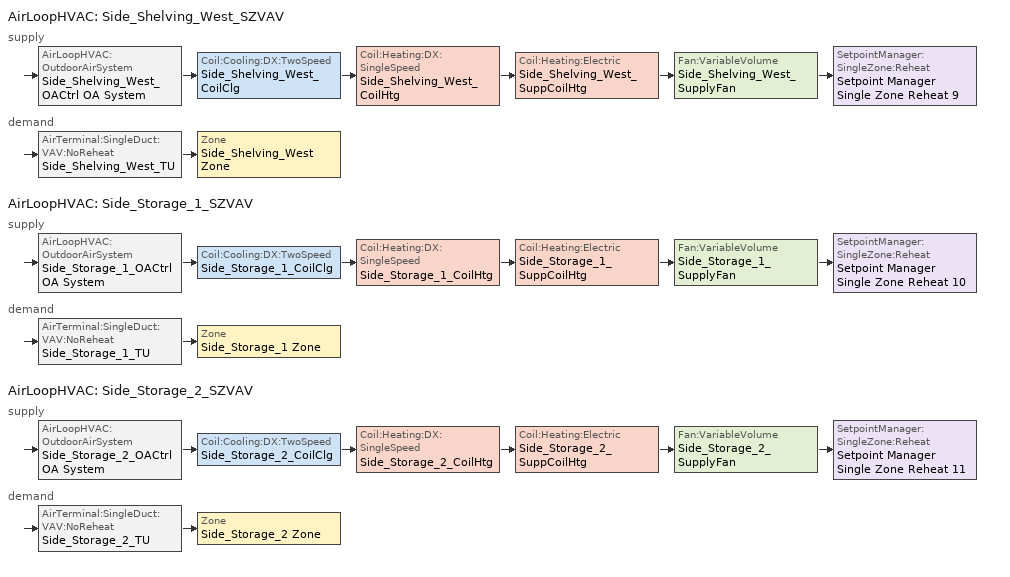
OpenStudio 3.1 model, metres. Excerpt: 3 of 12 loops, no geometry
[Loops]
AirLoopHVAC 'Side_Shelving_West_SZVAV'
 supply: AirLoopHVAC:OutdoorAirSystem 'Side_Shelving_West_OACtrl OA System' > Coil:Cooling:DX:TwoSpeed 'Side_Shelving_West_CoilClg' > Coil:Heating:DX:SingleSpeed 'Side_Shelving_West_CoilHtg' > Coil:Heating:Electric 'Side_Shelving_West_SuppCoilHtg' > Fan:VariableVolume 'Side_Shelving_West_SupplyFan' > SetpointManager:SingleZone:Reheat 'Setpoint Manager Single Zone Reheat 9'
 demand: AirTerminal:SingleDuct:VAV:NoReheat 'Side_Shelving_West_TU' > Zone 'Side_Shelving_West Zone'
AirLoopHVAC 'Side_Storage_1_SZVAV'
 supply: AirLoopHVAC:OutdoorAirSystem 'Side_Storage_1_OACtrl OA System' > Coil:Cooling:DX:TwoSpeed 'Side_Storage_1_CoilClg' > Coil:Heating:DX:SingleSpeed 'Side_Storage_1_CoilHtg' > Coil:Heating:Electric 'Side_Storage_1_SuppCoilHtg' > Fan:VariableVolume 'Side_Storage_1_SupplyFan' > SetpointManager:SingleZone:Reheat 'Setpoint Manager Single Zone Reheat 10'
 demand: AirTerminal:SingleDuct:VAV:NoReheat 'Side_Storage_1_TU' > Zone 'Side_Storage_1 Zone'
AirLoopHVAC 'Side_Storage_2_SZVAV'
 supply: AirLoopHVAC:OutdoorAirSystem 'Side_Storage_2_OACtrl OA System' > Coil:Cooling:DX:TwoSpeed 'Side_Storage_2_CoilClg' > Coil:Heating:DX:SingleSpeed 'Side_Storage_2_CoilHtg' > Coil:Heating:Electric 'Side_Storage_2_SuppCoilHtg' > Fan:VariableVolume 'Side_Storage_2_SupplyFan' > SetpointManager:SingleZone:Reheat 'Setpoint Manager Single Zone Reheat 11'
 demand: AirTerminal:SingleDuct:VAV:NoReheat 'Side_Storage_2_TU' > Zone 'Side_Storage_2 Zone'
[Sizing:Zone] Zone Cooling Design Supply Air Temperature Input Method=TemperatureDifference; Zone Cooling Design Supply Air Temperature {C}=14; Zone Cooling Design Supply Air Temperature Difference {deltaC}=11.1111; Zone Heating Design Supply Air Temperature Input Method=TemperatureDifference; Zone Heating Design Supply Air Temperature {C}=40; Zone Heating Design Supply Air Temperature Difference {deltaC}=13.8889; Zone Cooling Design Supply Air Humidity Ratio {kg-H2O/kg-air}=0.0085; Zone Heating Design Supply Air Humidity Ratio {kg-H2O/kg-air}=0.008; Zone Heating Sizing Factor=1; Zone Cooling Sizing Factor=1; Cooling Design Air Flow Method=DesignDay; Cooling Minimum Air Flow per Zone Floor Area {m3/s-m2}=0; Cooling Minimum Air Flow {m3/s}=0; Cooling Minimum Air Flow Fraction=0; Heating Design Air Flow Method=DesignDayWithLimit; Heating Maximum Air Flow per Zone Floor Area {m3/s-m2}=0; Heating Maximum Air Flow {m3/s}=0; Heating Maximum Air Flow Fraction=0.5; Account for Dedicated Outdoor Air System=No; Dedicated Outdoor Air System Control Strategy=NeutralSupplyAir; Dedicated Outdoor Air Low Setpoint Temperature for Design {C}=autosize; Dedicated Outdoor Air High Setpoint Temperature for Design {C}=autosize
Side_Shelving_West Zone; Side_Storage_1 Zone; Side_Storage_2 Zone
[Zone equipment]
Side_Shelving_West Zone: Side_Shelving_West_TU
Side_Storage_1 Zone: Side_Storage_1_TU
Side_Storage_2 Zone: Side_Storage_2_TU
[AirLoopHVAC] Availability Schedule=RetailHVACAvail; Design Return Air Flow Fraction of Supply Air Flow=1
Name | Design Supply Air Flow Rate {m3/s}
Side_Shelving_West_SZVAV | 15.4228
Side_Storage_1_SZVAV | 4.29344
Side_Storage_2_SZVAV | 2.21577
[Sizing:System] Type of Load to Size On=Sensible; Design Outdoor Air Flow Rate {m3/s}=Autosize; Central Heating Maximum System Air Flow Ratio=0.5; Preheat Design Temperature {C}=5.68434e-14; Preheat Design Humidity Ratio {kg-H2O/kg-Air}=0; Precool Design Temperature {C}=5.68434e-14; Precool Design Humidity Ratio {kg-H2O/kg-Air}=0; Central Cooling Design Supply Air Temperature {C}=12.7778; Central Heating Design Supply Air Temperature {C}=35; Sizing Option=NonCoincident; 100% Outdoor Air in Cooling=No; 100% Outdoor Air in Heating=No; Central Cooling Design Supply Air Humidity Ratio {kg-H2O/kg-Air}=0.0085; Central Heating Design Supply Air Humidity Ratio {kg-H2O/kg-Air}=0.008; Cooling Design Air Flow Method=DesignDay; Cooling Design Air Flow Rate {m3/s}=0; Heating Design Air Flow Method=DesignDay; Heating Design Air Flow Rate {m3/s}=0; System Outdoor Air Method=ZoneSum; Zone Maximum Outdoor Air Fraction=1; Cooling Supply Air Flow Rate Per Floor Area {m3/s-m2}=0.00996765; Cooling Fraction of Autosized Cooling Supply Air Flow Rate=1; Cooling Supply Air Flow Rate Per Unit Cooling Capacity {m3/s-W}=3.94755e-05; Heating Supply Air Flow Rate Per Floor Area {m3/s-m2}=0.00996765; Heating Fraction of Autosized Heating Supply Air Flow Rate=1; Heating Fraction of Autosized Cooling Supply Air Flow Rate=1; Heating Supply Air Flow Rate Per Unit Heating Capacity {m3/s-W}=3.15882e-05; Cooling Design Capacity Method=CoolingDesignCapacity; Cooling Design Capacity {W}=autosize; Cooling Design Capacity Per Floor Area {W/m2}=234.7; Fraction of Autosized Cooling Design Capacity=1; Heating Design Capacity Method=HeatingDesignCapacity; Heating Design Capacity {W}=autosize; Heating Design Capacity Per Floor Area {W/m2}=157; Fraction of Autosized Heating Design Capacity=1; Central Cooling Capacity Control Method=OnOff
Side_Shelving_West_SZVAV; Side_Storage_1_SZVAV; Side_Storage_2_SZVAV
[Fan:VariableVolume] Availability Schedule=Always On Discrete; Fan Power Minimum Flow Rate Input Method=FixedFlowRate; Fan Power Minimum Flow Fraction=0; Motor In Airstream Fraction=1; Fan Power Coefficient 1=0.027828; Fan Power Coefficient 2=0.026583; Fan Power Coefficient 3=-0.087069; Fan Power Coefficient 4=1.03092; Fan Power Coefficient 5=0
Name | Fan Total Efficiency | Pressure Rise {Pa} | Maximum Flow Rate {m3/s} | Fan Power Minimum Air Flow Rate {m3/s} | Motor Efficiency
Side_Shelving_West_SupplyFan | 0.59605 | 909.77 | 15.4228 | 7.71139 | 0.917
Side_Storage_1_SupplyFan | 0.58175 | 917.541 | 4.29344 | 2.14672 | 0.895
Side_Storage_2_SupplyFan | 0.58175 | 917.541 | 2.21577 | 1.10789 | 0.895
[Coil:Heating:Electric]
Name | Availability Schedule | Nominal Capacity {W}
Side_Shelving_West_SuppCoilHtg | Side_Shelving_West_SuppCoilHtg AvailSch | 258758
Side_Storage_1_SuppCoilHtg | Side_Storage_1_SuppCoilHtg AvailSch | 66287.4
Side_Storage_2_SuppCoilHtg | Side_Storage_2_SuppCoilHtg AvailSch | 32486.6
[Coil:Heating:DX:SingleSpeed] Availability Schedule=Always On Discrete; Rated Supply Fan Power Per Volume Flow Rate {W/(m3/s)}=773.3; Total Heating Capacity Function of Temperature Curve=CoilHtgHPQRatio_fToadbSI; Total Heating Capacity Function of Flow Fraction Curve=CoilHtgHPQRatio_fCFMRatio; Energy Input Ratio Function of Temperature Curve=CoilHtgHPEIRRatio_fToadbSI; Energy Input Ratio Function of Flow Fraction Curve=CoilHtgHPEIRRatio_fCFMRatio; Part Load Fraction Correlation Curve=CoilHtgHPEIRRatio_fQFrac; Minimum Outdoor Dry-Bulb Temperature for Compressor Operation {C}=-8.33333; Maximum Outdoor Dry-Bulb Temperature for Defrost Operation {C}=4.44444; Maximum Outdoor Dry-Bulb Temperature for Crankcase Heater Operation {C}=10; Defrost Strategy=ReverseCycle; Defrost Control=Timed; Defrost Time Period Fraction=0.058333; Resistive Defrost Heater Capacity {W}=2000
Name | Rated Total Heating Capacity {W} | Rated COP {W/W} | Rated Air Flow Rate {m3/s} | Defrost Energy Input Ratio Function of Temperature Curve | Crankcase Heater Capacity {W}
Side_Shelving_West_CoilHtg | 282377 | 3.64834 | 15.4228 | Side_Shelving_West_CoilHtg Defrost Curve | 769.561
Side_Storage_1_CoilHtg | 72489.7 | 3.77622 | 4.29344 | Side_Storage_1_CoilHtg Defrost Curve | 197.556
Side_Storage_2_CoilHtg | 40698.2 | 3.77622 | 2.21577 | Side_Storage_2_CoilHtg Defrost Curve | 110.915
[Coil:Cooling:DX:TwoSpeed] Availability Schedule=Always On Discrete; Rated High Speed Sensible Heat Ratio=Autosize; Unit Internal Static Air Pressure {Pa}=773.3; Total Cooling Capacity Function of Temperature Curve=CoilClgDXQRatio_fTwbToadbSI; Total Cooling Capacity Function of Flow Fraction Curve=CoilClgDXDblQRatio_fCFMRatio; Energy Input Ratio Function of Temperature Curve=CoilClgDXEIRRatio_fTwbToadbSI; Energy Input Ratio Function of Flow Fraction Curve=CoilClgDXDblEIRRatio_fCFMRatio; Part Load Fraction Correlation Curve=CoilClgDXEIRRatio_fQFrac; Rated Low Speed Sensible Heat Ratio=Autosize; Condenser Type=AirCooled; Minimum Outdoor Dry-Bulb Temperature for Compressor Operation {C}=-25; High Speed Evaporative Condenser Effectiveness=0; High Speed Evaporative Condenser Air Flow Rate {m3/s}=Autosize; High Speed Evaporative Condenser Pump Rated Power Consumption {W}=Autosize; Low Speed Evaporative Condenser Effectiveness=0; Low Speed Evaporative Condenser Air Flow Rate {m3/s}=Autosize; Low Speed Evaporative Condenser Pump Rated Power Consumption {W}=Autosize; Basin Heater Capacity {W/K}=0; Basin Heater Setpoint Temperature {C}=10
Name | Rated High Speed Total Cooling Capacity {W} | Rated High Speed COP {W/W} | Rated High Speed Air Flow Rate {m3/s} | Rated Low Speed Total Cooling Capacity {W} | Rated Low Speed COP {W/W} | Rated Low Speed Air Flow Rate {m3/s} | Low Speed Total Cooling Capacity Function of Temperature Curve | Low Speed Energy Input Ratio Function of Temperature Curve
Side_Shelving_West_CoilClg | 282377 | 3.74515 | 15.4228 | 141188 | 3.74515 | 7.71139 | CoilClgDXQRatio_fTwbToadbSI 9 | CoilClgDXEIRRatio_fTwbToadbSI 9
Side_Storage_1_CoilClg | 72489.7 | 3.90941 | 4.29344 | 36244.8 | 3.90941 | 2.14672 | CoilClgDXQRatio_fTwbToadbSI 10 | CoilClgDXEIRRatio_fTwbToadbSI 10
Side_Storage_2_CoilClg | 40698.2 | 3.90941 | 2.21577 | 20349.1 | 3.90941 | 1.10789 | CoilClgDXQRatio_fTwbToadbSI 11 | CoilClgDXEIRRatio_fTwbToadbSI 11
[Controller:OutdoorAir] Minimum Outdoor Air Flow Rate {m3/s}=0; Maximum Outdoor Air Flow Rate {m3/s}=Autosize; Economizer Control Type=FixedDryBulb; Economizer Control Action Type=ModulateFlow; Economizer Maximum Limit Dry-Bulb Temperature {C}=23.8889; Economizer Maximum Limit Enthalpy {J/kg}=116300; Lockout Type=NoLockout; Minimum Limit Type=FixedMinimum; High Humidity Control=No; Heat Recovery Bypass Control Type=BypassWhenOAFlowGreaterThanMinimum
Name | Minimum Outdoor Air Schedule | Maximum Fraction of Outdoor Air Schedule | Controller Mechanical Ventilation
Side_Shelving_West_OACtrl | Side_Shelving_West_OACtrl Schedule | Side_Shelving_West_OACtrl Max OA Schedule | Side_Shelving_West_OACtrl Mech Vent Controller
Side_Storage_1_OACtrl | Side_Storage_1_OACtrl Schedule | Side_Storage_1_OACtrl Max OA Schedule | Side_Storage_1_OACtrl Mech Vent Controller
Side_Storage_2_OACtrl | Side_Storage_2_OACtrl Schedule | Side_Storage_2_OACtrl Max OA Schedule | Side_Storage_2_OACtrl Mech Vent Controller
[Controller:MechanicalVentilation] Availability Schedule=Always On Discrete; System Outdoor Air Method=ZoneSum
Side_Shelving_West_OACtrl Mech Vent Controller; Side_Storage_1_OACtrl Mech Vent Controller; Side_Storage_2_OACtrl Mech Vent Controller
[AirLoopHVAC:OutdoorAirSystem]
Name | Controller
Side_Shelving_West_OACtrl OA System | Side_Shelving_West_OACtrl
Side_Storage_1_OACtrl OA System | Side_Storage_1_OACtrl
Side_Storage_2_OACtrl OA System | Side_Storage_2_OACtrl
[SetpointManager:SingleZone:Reheat] Minimum Supply Air Temperature {C}=12.7778; Maximum Supply Air Temperature {C}=35
Name | Control Zone | Setpoint Node or NodeList
Setpoint Manager Single Zone Reheat 9 | Side_Shelving_West Zone | Side_Shelving_West_SupplyFan Outlet Node
Setpoint Manager Single Zone Reheat 10 | Side_Storage_1 Zone | Side_Storage_1_SupplyFan Outlet Node
Setpoint Manager Single Zone Reheat 11 | Side_Storage_2 Zone | Side_Storage_2_SupplyFan Outlet Node
[AirTerminal:SingleDuct:VAV:NoReheat] Availability Schedule=Always On Discrete; Zone Minimum Air Flow Input Method=FixedFlowRate; Constant Minimum Air Flow Fraction=0.3; Control For Outdoor Air=No
Name | Maximum Air Flow Rate {m3/s} | Fixed Minimum Air Flow Rate {m3/s}
Side_Shelving_West_TU | 15.4228 | 7.71139
Side_Storage_1_TU | 4.29344 | 2.14672
Side_Storage_2_TU | 2.21577 | 1.10789
[Curve:Biquadratic]
Name | Coefficient1 Constant | Coefficient2 x | Coefficient3 x**2 | Coefficient4 y | Coefficient5 y**2 | Coefficient6 x*y | Minimum Value of x | Maximum Value of x | Minimum Value of y | Maximum Value of y | Minimum Curve Output | Maximum Curve Output
CoilClgDXQRatio_fTwbToadbSI; CoilClgDXQRatio_fTwbToadbSI 9; CoilClgDXQRatio_fTwbToadbSI 10; CoilClgDXQRatio_fTwbToadbSI 11 | 0.86779 | 0.014245 | 0.000554 | -0.007569 | 3.2e-05 | -0.000191 | 13.89 | 25 | 23.89 | 46.11 | 0.77 | 1.29
CoilClgDXEIRRatio_fTwbToadbSI; CoilClgDXEIRRatio_fTwbToadbSI 9; CoilClgDXEIRRatio_fTwbToadbSI 10; CoilClgDXEIRRatio_fTwbToadbSI 11 | 0.116709 | 0.028458 | -0.000411 | 0.021422 | 0.000162 | -0.00068 | 13.89 | 25 | 23.89 | 46.11 | 0.77 | 1.33
Side_Shelving_West_CoilHtg Defrost Curve; Side_Storage_1_CoilHtg Defrost Curve; Side_Storage_2_CoilHtg Defrost Curve | 1 | 0 | 0 | 0 | 0 | 0 | 0 | 1 | 0 | 1
[Curve:Cubic]
Name | Coefficient1 Constant | Coefficient2 x | Coefficient3 x**2 | Coefficient4 x**3 | Minimum Value of x | Maximum Value of x | Minimum Curve Output | Maximum Curve Output
CoilClgDXEIRRatio_fQFrac | 0 | 5.1091 | -8.5515 | 4.4744 | 0.7 | 1 | 0.92 | 1
CoilClgDXDblEIRRatio_fCFMRatio | 1.00795 | 0.345441 | -0.692289 | 0.338899 | 0 | 100
CoilHtgHPQRatio_fToadbSI | 0.729009 | 0.031928 | 0.000136 | -9e-06 | 0 | 10 | 0.17 | 1.05
CoilHtgHPEIRRatio_fToadbSI | 1.21829 | -0.036117 | 0.00142 | -2.7e-05 | 0 | 10 | 0.97 | 3.18
CoilClgDXDblQRatio_fCFMRatio | 0.472786 | 1.24334 | -1.03871 | 0.322578 | 0 | 100 | 0.47
[Curve:Quadratic] Minimum Value of x=0
Name | Coefficient1 Constant | Coefficient2 x | Coefficient3 x**2 | Maximum Value of x | Minimum Curve Output | Maximum Curve Output
CoilHtgHPQRatio_fCFMRatio | 0.84 | 0.16 | 0 | 100 | 0.84
CoilHtgHPEIRRatio_fQFrac | 0.85 | 0.15 | 0 | 1 | 0.85 | 1
CoilHtgHPEIRRatio_fCFMRatio | 1.3824 | -0.4336 | 0.0512 | 1
[Schedule:Day]
RetailHVACAvailSun; Side_Shelving_West_OACtrl Schedule Week 1 Sunday; Side_Shelving_West_OACtrl Schedule Week 1 Holiday; Side_Shelving_West_OACtrl Schedule Week 1 Custom 1; Side_Shelving_West_OACtrl Schedule Week 1 Custom 2; Side_Storage_1_OACtrl Schedule Week 1 Sunday; Side_Storage_1_OACtrl Schedule Week 1 Holiday; Side_Storage_1_OACtrl Schedule Week 1 Custom 1; Side_Storage_1_OACtrl Schedule Week 1 Custom 2; Side_Storage_2_OACtrl Schedule Week 1 Sunday; Side_Storage_2_OACtrl Schedule Week 1 Holiday; Side_Storage_2_OACtrl Schedule Week 1 Custom 1; Side_Storage_2_OACtrl Schedule Week 1 Custom 2: 1, 0, 0, 2, 0, 0, 3, 0, 0, 4, 0, 0, 5, 0, 0, 6, 0, 0, 7, 0, 0, 8, 0, 0, 9, 0, 1, 10, 0, 1, 11, 0, 1, 12, 0, 1, 13, 0, 1, 14, 0, 1, 15, 0, 1, 16, 0, 1, 17, 0, 1, 18, 0, 1, 19, 0, 1, 20, 0, 0, 21, 0, 0, 22, 0, 0, 23, 0, 0, 24, 0, 0
RetailHVACAvailWD; Side_Shelving_West_OACtrl Schedule Week 1 Monday; Side_Shelving_West_OACtrl Schedule Week 1 Tuesday; Side_Shelving_West_OACtrl Schedule Week 1 Wednesday; Side_Shelving_West_OACtrl Schedule Week 1 Thursday; Side_Shelving_West_OACtrl Schedule Week 1 Friday; Side_Storage_1_OACtrl Schedule Week 1 Monday; Side_Storage_1_OACtrl Schedule Week 1 Tuesday; Side_Storage_1_OACtrl Schedule Week 1 Wednesday; Side_Storage_1_OACtrl Schedule Week 1 Thursday; Side_Storage_1_OACtrl Schedule Week 1 Friday; Side_Storage_2_OACtrl Schedule Week 1 Monday; Side_Storage_2_OACtrl Schedule Week 1 Tuesday; Side_Storage_2_OACtrl Schedule Week 1 Wednesday; Side_Storage_2_OACtrl Schedule Week 1 Thursday; Side_Storage_2_OACtrl Schedule Week 1 Friday: 1, 0, 0, 2, 0, 0, 3, 0, 0, 4, 0, 0, 5, 0, 0, 6, 0, 0, 7, 0, 1, 8, 0, 1, 9, 0, 1, 10, 0, 1, 11, 0, 1, 12, 0, 1, 13, 0, 1, 14, 0, 1, 15, 0, 1, 16, 0, 1, 17, 0, 1, 18, 0, 1, 19, 0, 1, 20, 0, 1, 21, 0, 1, 22, 0, 0, 23, 0, 0, 24, 0, 0
RetailHVACAvailSat; Side_Shelving_West_OACtrl Schedule Week 1 Saturday; Side_Storage_1_OACtrl Schedule Week 1 Saturday; Side_Storage_2_OACtrl Schedule Week 1 Saturday: 1, 0, 0, 2, 0, 0, 3, 0, 0, 4, 0, 0, 5, 0, 0, 6, 0, 0, 7, 0, 1, 8, 0, 1, 9, 0, 1, 10, 0, 1, 11, 0, 1, 12, 0, 1, 13, 0, 1, 14, 0, 1, 15, 0, 1, 16, 0, 1, 17, 0, 1, 18, 0, 1, 19, 0, 1, 20, 0, 1, 21, 0, 1, 22, 0, 1, 23, 0, 0, 24, 0, 0
AllOnHVACAvailDay; Side_Shelving_West_OACtrl Schedule Week 1 Summer; Side_Shelving_West_OACtrl Schedule Week 1 Winter; Side_Storage_1_OACtrl Schedule Week 1 Summer; Side_Storage_1_OACtrl Schedule Week 1 Winter; Side_Storage_2_OACtrl Schedule Week 1 Summer; Side_Storage_2_OACtrl Schedule Week 1 Winter: 1, 0, 1, 2, 0, 1, 3, 0, 1, 4, 0, 1, 5, 0, 1, 6, 0, 1, 7, 0, 1, 8, 0, 1, 9, 0, 1, 10, 0, 1, 11, 0, 1, 12, 0, 1, 13, 0, 1, 14, 0, 1, 15, 0, 1, 16, 0, 1, 17, 0, 1, 18, 0, 1, 19, 0, 1, 20, 0, 1, 21, 0, 1, 22, 0, 1, 23, 0, 1, 24, 0, 1
Schedule Day 9; Schedule Day 10; Schedule Day 11: 24, 0, 1
[Schedule:Week]
RetailHVACAvailWk: RetailHVACAvailSun, RetailHVACAvailWD, RetailHVACAvailWD, RetailHVACAvailWD, RetailHVACAvailWD, RetailHVACAvailWD, RetailHVACAvailSat, RetailHVACAvailSun, AllOnHVACAvailDay, AllOnHVACAvailDay, RetailHVACAvailSun, RetailHVACAvailSun
Side_Shelving_West_OACtrl Schedule Week 1: Side_Shelving_West_OACtrl Schedule Week 1 Sunday, Side_Shelving_West_OACtrl Schedule Week 1 Monday, Side_Shelving_West_OACtrl Schedule Week 1 Tuesday, Side_Shelving_West_OACtrl Schedule Week 1 Wednesday, Side_Shelving_West_OACtrl Schedule Week 1 Thursday, Side_Shelving_West_OACtrl Schedule Week 1 Friday, Side_Shelving_West_OACtrl Schedule Week 1 Saturday, Side_Shelving_West_OACtrl Schedule Week 1 Holiday, Side_Shelving_West_OACtrl Schedule Week 1 Summer, Side_Shelving_West_OACtrl Schedule Week 1 Winter, Side_Shelving_West_OACtrl Schedule Week 1 Custom 1, Side_Shelving_West_OACtrl Schedule Week 1 Custom 2
Side_Storage_1_OACtrl Schedule Week 1: Side_Storage_1_OACtrl Schedule Week 1 Sunday, Side_Storage_1_OACtrl Schedule Week 1 Monday, Side_Storage_1_OACtrl Schedule Week 1 Tuesday, Side_Storage_1_OACtrl Schedule Week 1 Wednesday, Side_Storage_1_OACtrl Schedule Week 1 Thursday, Side_Storage_1_OACtrl Schedule Week 1 Friday, Side_Storage_1_OACtrl Schedule Week 1 Saturday, Side_Storage_1_OACtrl Schedule Week 1 Holiday, Side_Storage_1_OACtrl Schedule Week 1 Summer, Side_Storage_1_OACtrl Schedule Week 1 Winter, Side_Storage_1_OACtrl Schedule Week 1 Custom 1, Side_Storage_1_OACtrl Schedule Week 1 Custom 2
Side_Storage_2_OACtrl Schedule Week 1: Side_Storage_2_OACtrl Schedule Week 1 Sunday, Side_Storage_2_OACtrl Schedule Week 1 Monday, Side_Storage_2_OACtrl Schedule Week 1 Tuesday, Side_Storage_2_OACtrl Schedule Week 1 Wednesday, Side_Storage_2_OACtrl Schedule Week 1 Thursday, Side_Storage_2_OACtrl Schedule Week 1 Friday, Side_Storage_2_OACtrl Schedule Week 1 Saturday, Side_Storage_2_OACtrl Schedule Week 1 Holiday, Side_Storage_2_OACtrl Schedule Week 1 Summer, Side_Storage_2_OACtrl Schedule Week 1 Winter, Side_Storage_2_OACtrl Schedule Week 1 Custom 1, Side_Storage_2_OACtrl Schedule Week 1 Custom 2
[Schedule:Year]
RetailHVACAvail: 12, 31, RetailHVACAvailWk
Side_Shelving_West_OACtrl Schedule: 12, 31, Side_Shelving_West_OACtrl Schedule Week 1
Side_Storage_1_OACtrl Schedule: 12, 31, Side_Storage_1_OACtrl Schedule Week 1
Side_Storage_2_OACtrl Schedule: 12, 31, Side_Storage_2_OACtrl Schedule Week 1
[Schedule:Ruleset]
Name | Default Day Schedule
Side_Shelving_West_OACtrl Max OA Schedule | Schedule Day 9
Side_Storage_1_OACtrl Max OA Schedule | Schedule Day 10
Side_Storage_2_OACtrl Max OA Schedule | Schedule Day 11
[Schedule:Constant] Value=1
Always On Discrete; Side_Shelving_West_SuppCoilHtg AvailSch; Side_Storage_1_SuppCoilHtg AvailSch; Side_Storage_2_SuppCoilHtg AvailSch
